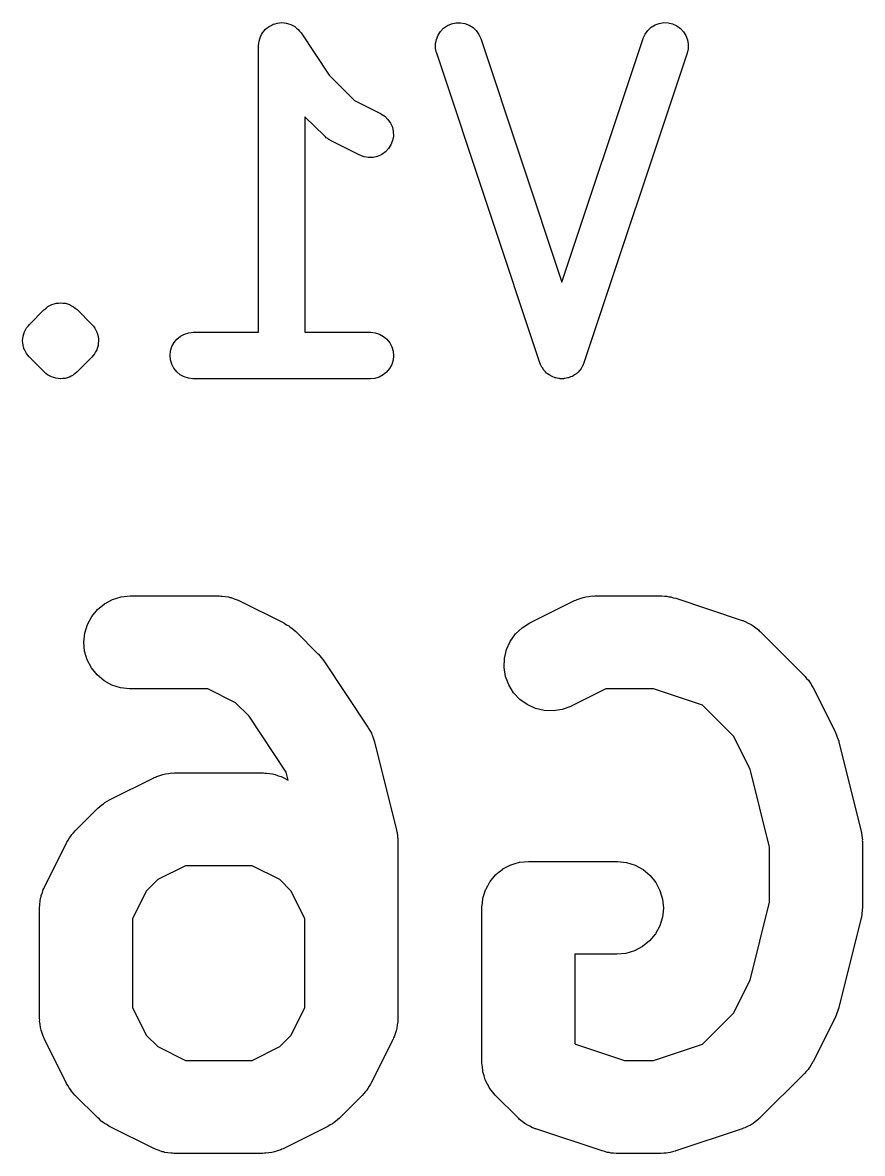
# Model space of a CAD drawing. Extents: x 60.5 to 142.6, y -115.4 to -60.2.
# Drawn here: x 97.049 to 99.761, y -69.829 to -66.177 of the extents above; entities that cross this region are included whole.
import ezdxf

# ---------------------------------------------------------------- set-up
doc = ezdxf.new("R2010")
doc.units = 0
doc.layers.add('BLACK', color=7, linetype='CONTINUOUS')

msp = doc.modelspace()

# ---------------------------------------------------------------- linework, layer by layer
at = {"layer": 'BLACK', "linetype": 'CONTINUOUS'}
for p, q in [((97.8332, -66.1988), (97.8388, -66.1943)), ((97.8388, -66.1943), (97.8445, -66.1897)), ((97.8445, -66.1897), (97.8446, -66.1897)), ((97.8446, -66.1896), (97.851, -66.1863)), ((97.8446, -66.1897), (97.8446, -66.1896)), ((97.851, -66.1863), (97.8575, -66.1829)), ((97.8575, -66.1829), (97.8576, -66.1829)), ((97.8576, -66.1828), (97.8645, -66.1808)), ((97.8576, -66.1829), (97.8576, -66.1828)), ((97.8645, -66.1808), (97.8715, -66.1787)), ((97.8715, -66.1787), (97.8716, -66.1787)), ((97.8716, -66.1787), (97.8717, -66.1787)), ((97.8717, -66.1787), (97.8787, -66.1781)), ((97.8787, -66.1781), (97.8861, -66.1774)), ((97.8861, -66.1774), (97.8862, -66.1774)), ((97.8862, -66.1774), (97.8862, -66.1774)), ((97.8862, -66.1774), (97.8933, -66.1781)), ((97.8933, -66.1781), (97.9007, -66.1789)), ((97.9007, -66.1789), (97.9007, -66.1789)), ((97.9007, -66.1789), (97.9008, -66.1789)), ((97.9008, -66.1789), (97.9079, -66.1811)), ((97.9079, -66.1811), (97.9147, -66.1832)), ((97.9147, -66.1832), (97.9147, -66.1832)), ((97.9147, -66.1832), (97.9148, -66.1832)), ((97.9148, -66.1832), (97.9215, -66.1868)), ((97.9215, -66.1868), (97.9276, -66.1901)), ((97.9276, -66.1901), (97.9276, -66.1902)), ((97.9276, -66.1902), (97.9277, -66.1902)), ((97.9277, -66.1902), (97.9332, -66.1948)), ((97.9332, -66.1948), (97.9388, -66.1994)), ((98.3983, -66.2058), (98.4085, -66.1953)), ((98.4085, -66.1953), (98.4205, -66.1869)), ((98.4205, -66.1869), (98.4339, -66.1811)), ((98.4339, -66.1811), (98.4482, -66.1779)), ((98.4482, -66.1779), (98.4628, -66.1776)), ((98.4628, -66.1776), (98.4773, -66.1801)), ((98.4773, -66.1801), (98.4909, -66.1854)), ((98.4909, -66.1854), (98.5033, -66.1933)), ((98.5033, -66.1933), (98.5139, -66.2033)), ((99.0678, -66.2026), (99.0785, -66.1926)), ((99.0785, -66.1926), (99.091, -66.185)), ((99.091, -66.185), (99.1047, -66.1799)), ((99.1047, -66.1799), (99.1191, -66.1775)), ((99.1191, -66.1775), (99.1338, -66.178)), ((99.1338, -66.178), (99.148, -66.1814)), ((99.148, -66.1814), (99.1613, -66.1875)), ((99.1613, -66.1875), (99.1732, -66.196)), ((99.1732, -66.196), (99.1833, -66.2067)), ((97.8124, -66.2368), (97.8146, -66.2296)), ((97.8146, -66.2296), (97.8167, -66.2229)), ((97.8167, -66.2229), (97.8168, -66.2229)), ((97.8168, -66.2228), (97.8204, -66.2162)), ((97.8168, -66.2229), (97.8168, -66.2228)), ((97.8204, -66.2162), (97.8238, -66.2101)), ((97.8238, -66.21), (97.8286, -66.2043)), ((97.8238, -66.2101), (97.8238, -66.21)), ((97.8238, -66.2101), (97.8238, -66.2101)), ((97.8286, -66.2043), (97.8332, -66.1989)), ((97.8332, -66.1989), (97.8332, -66.1988)), ((97.8332, -66.1988), (97.8332, -66.1988)), ((97.9388, -66.1994), (97.9389, -66.1995)), ((97.9389, -66.1995), (97.9389, -66.1995)), ((97.9389, -66.1995), (97.9434, -66.205)), ((97.9434, -66.205), (97.9481, -66.2108)), ((97.9481, -66.2108), (98.0392, -66.3475)), ((98.3824, -66.2461), (98.385, -66.2318)), ((98.385, -66.2318), (98.3904, -66.2181)), ((98.3904, -66.2181), (98.3983, -66.2058)), ((98.5139, -66.2033), (98.5223, -66.2153)), ((98.5223, -66.2153), (98.5283, -66.2287)), ((98.5283, -66.2287), (98.7905, -67.0152)), ((98.7905, -67.0152), (99.0527, -66.2287)), ((99.0527, -66.2287), (99.053, -66.2277)), ((99.053, -66.2277), (99.0591, -66.2144)), ((99.0591, -66.2144), (99.0678, -66.2026)), ((99.1833, -66.2067), (99.191, -66.2191)), ((99.191, -66.2191), (99.1962, -66.2328)), ((97.8107, -66.2513), (97.8115, -66.2442)), ((97.8107, -66.2514), (97.8107, -66.2513)), ((97.8107, -66.2515), (97.8107, -66.2514)), ((97.8107, -66.2514), (97.8107, -66.2514)), ((97.8107, -66.2524), (97.8107, -66.2515)), ((97.8107, -67.1774), (97.8107, -66.2524)), ((97.8115, -66.2442), (97.8123, -66.2369)), ((97.8123, -66.2369), (97.8123, -66.2368)), ((97.8123, -66.2368), (97.8124, -66.2368)), ((98.3826, -66.2608), (98.3824, -66.2461)), ((98.3857, -66.2751), (98.3826, -66.2608)), ((99.1982, -66.2618), (99.195, -66.2761)), ((99.1962, -66.2328), (99.1986, -66.2472)), ((99.1986, -66.2472), (99.1982, -66.2618)), ((98.386, -66.2761), (98.3857, -66.2751)), ((98.7193, -67.2761), (98.386, -66.2761)), ((99.195, -66.2761), (98.8616, -67.2761)), ((98.0392, -66.3475), (98.1206, -66.4288)), ((98.1206, -66.4288), (98.205, -66.471)), ((98.0232, -66.5435), (97.9607, -66.4811)), ((97.9607, -66.4811), (97.9607, -67.1774)), ((98.205, -66.471), (98.2059, -66.4715)), ((98.2059, -66.4715), (98.2182, -66.4795)), ((98.2182, -66.4795), (98.2287, -66.4897)), ((98.2287, -66.4897), (98.237, -66.5017)), ((98.237, -66.5017), (98.2428, -66.5151)), ((98.2428, -66.5151), (98.2459, -66.5294)), ((98.0264, -66.5462), (98.0232, -66.5435)), ((98.0294, -66.5491), (98.0264, -66.5462)), ((98.0321, -66.5508), (98.0294, -66.5491)), ((98.0345, -66.5528), (98.0321, -66.5508)), ((98.0382, -66.5548), (98.0345, -66.5528)), ((98.0417, -66.5571), (98.0382, -66.5548)), ((98.0426, -66.5576), (98.0417, -66.5571)), ((98.1379, -66.6052), (98.0426, -66.5576)), ((98.2436, -66.5585), (98.2383, -66.5721)), ((98.2462, -66.5441), (98.2436, -66.5585)), ((98.2459, -66.5294), (98.2462, -66.5441)), ((98.2203, -66.595), (98.2083, -66.6034)), ((98.2304, -66.5844), (98.2203, -66.595)), ((98.2383, -66.5721), (98.2304, -66.5844)), ((98.1516, -66.6104), (98.1379, -66.6052)), ((98.166, -66.6129), (98.1516, -66.6104)), ((98.1806, -66.6125), (98.166, -66.6129)), ((98.1949, -66.6093), (98.1806, -66.6125)), ((98.2083, -66.6034), (98.1949, -66.6093)), ((97.0708, -67.1517), (97.1184, -67.1041)), ((97.1184, -67.1041), (97.1188, -67.1038)), ((97.1188, -67.1037), (97.1189, -67.1036)), ((97.1188, -67.1038), (97.1188, -67.1037)), ((97.1188, -67.1037), (97.1188, -67.1037)), ((97.1189, -67.1036), (97.119, -67.1036)), ((97.119, -67.1035), (97.1191, -67.1034)), ((97.119, -67.1036), (97.119, -67.1035)), ((97.1191, -67.1034), (97.1247, -67.099)), ((97.1247, -67.099), (97.1301, -67.0945)), ((97.1301, -67.0945), (97.1303, -67.0945)), ((97.1303, -67.0945), (97.1304, -67.0944)), ((97.1304, -67.0944), (97.1305, -67.0943)), ((97.1305, -67.0943), (97.1306, -67.0942)), ((97.1306, -67.0942), (97.1368, -67.091)), ((97.1368, -67.091), (97.1431, -67.0877)), ((97.1431, -67.0877), (97.1432, -67.0877)), ((97.1432, -67.0877), (97.1433, -67.0876)), ((97.1433, -67.0876), (97.1435, -67.0876)), ((97.1435, -67.0876), (97.1436, -67.0875)), ((97.1436, -67.0875), (97.1503, -67.0855)), ((97.1503, -67.0855), (97.1571, -67.0835)), ((97.1571, -67.0835), (97.1572, -67.0835)), ((97.1572, -67.0835), (97.1574, -67.0835)), ((97.1574, -67.0835), (97.1575, -67.0835)), ((97.1575, -67.0835), (97.1576, -67.0834)), ((97.1576, -67.0834), (97.1646, -67.0828)), ((97.1646, -67.0828), (97.1717, -67.0821)), ((97.1717, -67.0821), (97.1718, -67.0822)), ((97.1718, -67.0822), (97.172, -67.0821)), ((97.172, -67.0821), (97.1721, -67.0822)), ((97.1721, -67.0822), (97.1722, -67.0821)), ((97.1722, -67.0821), (97.1791, -67.0829)), ((97.1791, -67.0829), (97.1863, -67.0836)), ((97.1863, -67.0836), (97.1864, -67.0837)), ((97.1864, -67.0837), (97.1865, -67.0837)), ((97.1865, -67.0837), (97.1866, -67.0837)), ((97.1866, -67.0837), (97.1868, -67.0837)), ((97.1868, -67.0837), (97.1933, -67.0858)), ((97.1933, -67.0858), (97.1934, -67.0858)), ((97.1934, -67.0858), (97.2002, -67.0879)), ((97.2002, -67.0879), (97.2004, -67.088)), ((97.2004, -67.088), (97.2005, -67.088)), ((97.2005, -67.088), (97.2006, -67.0881)), ((97.2006, -67.0881), (97.2007, -67.0881)), ((97.2007, -67.0881), (97.2069, -67.0914)), ((97.2069, -67.0914), (97.2131, -67.0948)), ((97.2131, -67.0948), (97.2133, -67.0949)), ((97.2133, -67.0949), (97.2134, -67.095)), ((97.2134, -67.095), (97.2135, -67.095)), ((97.2135, -67.095), (97.2136, -67.0951)), ((97.2136, -67.0951), (97.219, -67.0996)), ((97.219, -67.0996), (97.2245, -67.1041)), ((97.2245, -67.1041), (97.2721, -67.1517)), ((97.0525, -67.1827), (97.0546, -67.1759)), ((97.0546, -67.1759), (97.0547, -67.1757)), ((97.0547, -67.1757), (97.0548, -67.1755)), ((97.0548, -67.1755), (97.0582, -67.1692)), ((97.0582, -67.1692), (97.0615, -67.163)), ((97.0615, -67.163), (97.0617, -67.1628)), ((97.0617, -67.1628), (97.0618, -67.1626)), ((97.0618, -67.1626), (97.0663, -67.1571)), ((97.0663, -67.1571), (97.0708, -67.1517)), ((97.2721, -67.1517), (97.2724, -67.1521)), ((97.2724, -67.1521), (97.2724, -67.1521)), ((97.2724, -67.1521), (97.2725, -67.1521)), ((97.2725, -67.1521), (97.2728, -67.1525)), ((97.2728, -67.1525), (97.2773, -67.158)), ((97.2773, -67.158), (97.2817, -67.1635)), ((97.2817, -67.1635), (97.2818, -67.1637)), ((97.2818, -67.1637), (97.2819, -67.1639)), ((97.2819, -67.1639), (97.2852, -67.1702)), ((97.2852, -67.1702), (97.2885, -67.1764)), ((97.2885, -67.1764), (97.2886, -67.1767)), ((97.2886, -67.1767), (97.2887, -67.1769)), ((97.2887, -67.1769), (97.2907, -67.1837)), ((97.5714, -67.183), (97.5854, -67.1788)), ((97.5854, -67.1788), (97.6, -67.1774)), ((97.6, -67.1774), (97.8107, -67.1774)), ((97.9607, -67.1774), (98.1714, -67.1774)), ((98.1714, -67.1774), (98.1725, -67.1774)), ((98.1725, -67.1774), (98.187, -67.179)), ((98.187, -67.179), (98.201, -67.1834)), ((97.0488, -67.204), (97.0496, -67.197)), ((97.0488, -67.2042), (97.0488, -67.204)), ((97.0488, -67.2045), (97.0488, -67.2042)), ((97.0495, -67.2115), (97.0488, -67.2045)), ((97.0501, -67.2186), (97.0495, -67.2115)), ((97.0496, -67.197), (97.0503, -67.1899)), ((97.0503, -67.1899), (97.0504, -67.1897)), ((97.0504, -67.1894), (97.0525, -67.1827)), ((97.0504, -67.1897), (97.0504, -67.1894)), ((97.2907, -67.1837), (97.2927, -67.1904)), ((97.2933, -67.2124), (97.2926, -67.2196)), ((97.2927, -67.1904), (97.2927, -67.1907)), ((97.2927, -67.1907), (97.2928, -67.191)), ((97.2928, -67.191), (97.2934, -67.198)), ((97.294, -67.2055), (97.2933, -67.2124)), ((97.2934, -67.198), (97.294, -67.205)), ((97.294, -67.205), (97.294, -67.2053)), ((97.294, -67.2053), (97.294, -67.2055)), ((97.5309, -67.2233), (97.5378, -67.2104)), ((97.5378, -67.2104), (97.5472, -67.1992)), ((97.5472, -67.1992), (97.5585, -67.1899)), ((97.5585, -67.1899), (97.5714, -67.183)), ((98.201, -67.1834), (98.2138, -67.1905)), ((98.2138, -67.1905), (98.225, -67.1999)), ((98.225, -67.1999), (98.2342, -67.2113)), ((98.2342, -67.2113), (98.241, -67.2243)), ((97.0502, -67.2188), (97.0501, -67.2186)), ((97.0502, -67.2191), (97.0502, -67.2188)), ((97.0522, -67.2258), (97.0502, -67.2191)), ((97.0542, -67.2326), (97.0522, -67.2258)), ((97.0543, -67.2328), (97.0542, -67.2326)), ((97.0544, -67.2331), (97.0543, -67.2328)), ((97.0577, -67.2394), (97.0544, -67.2331)), ((97.0609, -67.2456), (97.0577, -67.2394)), ((97.0611, -67.2458), (97.0609, -67.2456)), ((97.0612, -67.246), (97.0611, -67.2458)), ((97.0656, -67.2515), (97.0612, -67.246)), ((97.07, -67.257), (97.0656, -67.2515)), ((97.2766, -67.2523), (97.2721, -67.2578)), ((97.2811, -67.2469), (97.2766, -67.2523)), ((97.2812, -67.2467), (97.2811, -67.2469)), ((97.2814, -67.2465), (97.2812, -67.2467)), ((97.2847, -67.2402), (97.2814, -67.2465)), ((97.2881, -67.2341), (97.2847, -67.2402)), ((97.2882, -67.2338), (97.2881, -67.2341)), ((97.2883, -67.2336), (97.2882, -67.2338)), ((97.2904, -67.2267), (97.2883, -67.2336)), ((97.2925, -67.2201), (97.2904, -67.2267)), ((97.2926, -67.2196), (97.2925, -67.2198)), ((97.2925, -67.2198), (97.2925, -67.2201)), ((97.525, -67.2519), (97.5265, -67.2373)), ((97.5263, -67.2664), (97.525, -67.2519)), ((97.5265, -67.2373), (97.5309, -67.2233)), ((98.241, -67.2243), (98.2451, -67.2383)), ((98.2464, -67.2529), (98.2449, -67.2675)), ((98.2451, -67.2383), (98.2464, -67.2529)), ((97.0704, -67.2574), (97.07, -67.257)), ((97.0708, -67.2578), (97.0704, -67.2574)), ((97.0704, -67.2574), (97.0704, -67.2574)), ((97.0704, -67.2574), (97.0704, -67.2574)), ((97.1184, -67.3054), (97.0708, -67.2578)), ((97.2721, -67.2578), (97.2245, -67.3054)), ((97.5305, -67.2805), (97.5263, -67.2664)), ((97.5372, -67.2934), (97.5305, -67.2805)), ((98.2406, -67.2814), (98.2336, -67.2943)), ((98.2449, -67.2675), (98.2406, -67.2814)), ((98.7214, -67.2808), (98.7193, -67.2761)), ((98.7233, -67.2857), (98.7214, -67.2808)), ((98.7244, -67.2875), (98.7233, -67.2857)), ((98.7253, -67.2895), (98.7244, -67.2875)), ((98.7283, -67.2937), (98.7253, -67.2895)), ((98.8551, -67.2904), (98.8521, -67.2946)), ((98.856, -67.2884), (98.8551, -67.2904)), ((98.8572, -67.2866), (98.856, -67.2884)), ((98.8591, -67.2818), (98.8572, -67.2866)), ((98.8613, -67.2771), (98.8591, -67.2818)), ((98.8616, -67.2761), (98.8613, -67.2771)), ((97.1238, -67.3099), (97.1184, -67.3054)), ((97.1293, -67.3144), (97.1238, -67.3099)), ((97.1294, -67.3145), (97.1293, -67.3144)), ((97.1295, -67.3146), (97.1294, -67.3145)), ((97.1296, -67.3146), (97.1295, -67.3146)), ((97.1297, -67.3147), (97.1296, -67.3146)), ((97.1359, -67.318), (97.1297, -67.3147)), ((97.1421, -67.3214), (97.1359, -67.318)), ((97.1422, -67.3215), (97.1421, -67.3214)), ((97.1424, -67.3215), (97.1422, -67.3215)), ((97.1425, -67.3216), (97.1424, -67.3215)), ((97.1426, -67.3216), (97.1425, -67.3216)), ((97.1493, -67.3237), (97.1426, -67.3216)), ((97.1561, -67.3258), (97.1493, -67.3237)), ((97.1562, -67.3258), (97.1561, -67.3258)), ((97.1563, -67.3258), (97.1562, -67.3258)), ((97.1565, -67.3259), (97.1563, -67.3258)), ((97.1566, -67.3259), (97.1565, -67.3259)), ((97.1636, -67.3266), (97.1566, -67.3259)), ((97.1706, -67.3274), (97.1636, -67.3266)), ((97.1708, -67.3274), (97.1706, -67.3274)), ((97.1709, -67.3274), (97.1708, -67.3274)), ((97.171, -67.3274), (97.1709, -67.3274)), ((97.1712, -67.3274), (97.171, -67.3274)), ((97.1782, -67.3267), (97.1712, -67.3274)), ((97.1852, -67.3261), (97.1782, -67.3267)), ((97.1854, -67.3261), (97.1852, -67.3261)), ((97.1855, -67.3261), (97.1854, -67.3261)), ((97.1856, -67.326), (97.1855, -67.3261)), ((97.1857, -67.326), (97.1856, -67.326)), ((97.1924, -67.324), (97.1857, -67.326)), ((97.1993, -67.322), (97.1924, -67.324)), ((97.1994, -67.322), (97.1993, -67.322)), ((97.1995, -67.3219), (97.1994, -67.322)), ((97.1996, -67.3219), (97.1995, -67.3219)), ((97.1998, -67.3218), (97.1996, -67.3219)), ((97.206, -67.3186), (97.1998, -67.3218)), ((97.2123, -67.3153), (97.206, -67.3186)), ((97.2124, -67.3152), (97.2123, -67.3153)), ((97.2125, -67.3151), (97.2124, -67.3152)), ((97.2126, -67.3151), (97.2125, -67.3151)), ((97.2127, -67.315), (97.2126, -67.3151)), ((97.2182, -67.3106), (97.2127, -67.315)), ((97.2237, -67.3061), (97.2182, -67.3106)), ((97.2239, -67.306), (97.2237, -67.3061)), ((97.2241, -67.3058), (97.2239, -67.306)), ((97.2239, -67.306), (97.2239, -67.306)), ((97.2239, -67.306), (97.2239, -67.306)), ((97.2245, -67.3054), (97.2241, -67.3058)), ((97.2241, -67.3058), (97.2241, -67.3058)), ((97.2241, -67.3058), (97.2241, -67.3058)), ((97.5464, -67.3049), (97.5372, -67.2934)), ((97.5576, -67.3143), (97.5464, -67.3049)), ((97.5705, -67.3213), (97.5576, -67.3143)), ((97.5844, -67.3257), (97.5705, -67.3213)), ((97.599, -67.3274), (97.5844, -67.3257)), ((97.6, -67.3274), (97.599, -67.3274)), ((98.1714, -67.3274), (97.6, -67.3274)), ((98.186, -67.326), (98.1714, -67.3274)), ((98.2, -67.3217), (98.186, -67.326)), ((98.2129, -67.3148), (98.2, -67.3217)), ((98.2243, -67.3056), (98.2129, -67.3148)), ((98.2336, -67.2943), (98.2243, -67.3056)), ((98.731, -67.2981), (98.7283, -67.2937)), ((98.7325, -67.2997), (98.731, -67.2981)), ((98.7337, -67.3014), (98.7325, -67.2997)), ((98.7375, -67.305), (98.7337, -67.3014)), ((98.741, -67.3088), (98.7375, -67.305)), ((98.7428, -67.31), (98.741, -67.3088)), ((98.7443, -67.3115), (98.7428, -67.31)), ((98.7487, -67.3143), (98.7443, -67.3115)), ((98.7529, -67.3173), (98.7487, -67.3143)), ((98.7549, -67.3182), (98.7529, -67.3173)), ((98.7567, -67.3193), (98.7549, -67.3182)), ((98.7615, -67.3212), (98.7567, -67.3193)), ((98.7663, -67.3234), (98.7615, -67.3212)), ((98.7684, -67.3239), (98.7663, -67.3234)), ((98.7704, -67.3246), (98.7684, -67.3239)), ((98.7755, -67.3255), (98.7704, -67.3246)), ((98.7805, -67.3267), (98.7755, -67.3255)), ((98.7827, -67.3268), (98.7805, -67.3267)), ((98.7848, -67.3272), (98.7827, -67.3268)), ((98.79, -67.3271), (98.7848, -67.3272)), ((98.7951, -67.3272), (98.79, -67.3271)), ((98.7973, -67.3269), (98.7951, -67.3272)), ((98.7994, -67.3268), (98.7973, -67.3269)), ((98.8045, -67.3257), (98.7994, -67.3268)), ((98.8096, -67.3249), (98.8045, -67.3257)), ((98.8116, -67.3242), (98.8096, -67.3249)), ((98.8137, -67.3237), (98.8116, -67.3242)), ((98.8185, -67.3216), (98.8137, -67.3237)), ((98.8233, -67.3198), (98.8185, -67.3216)), ((98.8251, -67.3187), (98.8233, -67.3198)), ((98.8271, -67.3178), (98.8251, -67.3187)), ((98.8314, -67.3149), (98.8271, -67.3178)), ((98.8358, -67.3121), (98.8314, -67.3149)), ((98.8374, -67.3107), (98.8358, -67.3121)), ((98.8391, -67.3095), (98.8374, -67.3107)), ((98.8427, -67.3057), (98.8391, -67.3095)), ((98.8465, -67.3022), (98.8427, -67.3057)), ((98.8478, -67.3005), (98.8465, -67.3022)), ((98.8493, -67.2989), (98.8478, -67.3005)), ((98.8521, -67.2946), (98.8493, -67.2989)), ((97.2907, -68.0721), (97.3134, -68.0536)), ((97.3134, -68.0536), (97.3393, -68.0399)), ((97.3393, -68.0399), (97.3673, -68.0314)), ((97.3673, -68.0314), (97.3964, -68.0286)), ((97.3964, -68.0286), (97.6821, -68.0286)), ((97.6821, -68.0286), (97.6842, -68.0286)), ((97.6842, -68.0286), (97.6886, -68.0291)), ((97.6886, -68.0291), (97.693, -68.029)), ((97.693, -68.029), (97.7031, -68.0307)), ((97.7031, -68.0307), (97.7133, -68.0318)), ((97.7133, -68.0318), (97.7175, -68.0332)), ((97.7175, -68.0332), (97.7219, -68.0339)), ((97.7219, -68.0339), (97.7315, -68.0376)), ((97.7315, -68.0376), (97.7412, -68.0407)), ((97.7412, -68.0407), (97.7451, -68.0428)), ((97.7451, -68.0428), (97.7492, -68.0444)), ((97.7492, -68.0444), (97.8921, -68.1158)), ((98.6865, -68.1158), (98.8293, -68.0444)), ((98.8293, -68.0444), (98.8312, -68.0435)), ((98.8312, -68.0435), (98.8354, -68.042)), ((98.8354, -68.042), (98.8393, -68.0399)), ((98.8393, -68.0399), (98.8491, -68.0369)), ((98.8491, -68.0369), (98.8587, -68.0334)), ((98.8587, -68.0334), (98.8631, -68.0327)), ((98.8631, -68.0327), (98.8673, -68.0314)), ((98.8673, -68.0314), (98.8775, -68.0304)), ((98.8775, -68.0304), (98.8876, -68.0288)), ((98.8876, -68.0288), (98.892, -68.029)), ((98.892, -68.029), (98.8964, -68.0286)), ((98.8964, -68.0286), (99.1107, -68.0286)), ((99.1107, -68.0286), (99.1128, -68.0286)), ((99.1128, -68.0286), (99.1212, -68.0295)), ((99.1212, -68.0295), (99.1296, -68.0298)), ((99.1296, -68.0298), (99.1357, -68.0312)), ((99.1357, -68.0312), (99.1419, -68.0318)), ((99.1419, -68.0318), (99.1499, -68.0344)), ((99.1499, -68.0344), (99.1581, -68.0363)), ((99.1581, -68.0363), (99.3724, -68.1077)), ((97.2581, -68.1204), (97.2721, -68.0947)), ((97.2721, -68.0947), (97.2907, -68.0721)), ((97.2495, -68.1484), (97.2581, -68.1204)), ((97.8921, -68.1158), (97.8939, -68.1168)), ((97.8939, -68.1168), (97.901, -68.1214)), ((97.901, -68.1214), (97.9084, -68.1254)), ((97.9084, -68.1254), (97.9133, -68.1293)), ((97.9133, -68.1293), (97.9185, -68.1327)), ((98.6617, -68.1314), (98.6865, -68.1158)), ((99.3724, -68.1077), (99.3744, -68.1084)), ((99.3744, -68.1084), (99.3784, -68.1102)), ((99.3784, -68.1102), (99.3826, -68.1115)), ((99.3826, -68.1115), (99.3917, -68.1164)), ((99.3917, -68.1164), (99.401, -68.1207)), ((99.401, -68.1207), (99.4046, -68.1233)), ((99.4046, -68.1233), (99.4084, -68.1254)), ((99.4084, -68.1254), (99.4164, -68.1319)), ((97.2464, -68.1775), (97.2495, -68.1484)), ((97.9185, -68.1327), (97.9246, -68.1386)), ((97.9246, -68.1386), (97.9311, -68.1439)), ((97.9311, -68.1439), (98.0025, -68.2154)), ((98.6235, -68.1754), (98.6404, -68.1515)), ((98.6404, -68.1515), (98.6617, -68.1314)), ((99.4164, -68.1319), (99.4247, -68.1379)), ((99.4247, -68.1379), (99.4277, -68.1411)), ((99.4277, -68.1411), (99.4311, -68.1439)), ((99.4311, -68.1439), (99.5739, -68.2868)), ((97.2491, -68.2067), (97.2464, -68.1775)), ((98.6048, -68.2306), (98.6114, -68.2021)), ((98.6114, -68.2021), (98.6235, -68.1754)), ((97.2574, -68.2348), (97.2491, -68.2067)), ((97.2709, -68.2607), (97.2574, -68.2348)), ((98.0025, -68.2154), (98.0027, -68.2156)), ((98.0027, -68.2156), (98.0027, -68.2156)), ((98.0027, -68.2156), (98.0027, -68.2156)), ((98.0027, -68.2156), (98.004, -68.2169)), ((98.004, -68.2169), (98.0125, -68.2276)), ((98.0125, -68.2276), (98.0212, -68.2382)), ((98.0212, -68.2382), (98.1641, -68.4525)), ((98.6039, -68.2599), (98.6048, -68.2306)), ((97.2893, -68.2835), (97.2709, -68.2607)), ((98.6087, -68.2887), (98.6039, -68.2599)), ((97.3117, -68.3023), (97.2893, -68.2835)), ((97.3373, -68.3164), (97.3117, -68.3023)), ((98.6189, -68.3161), (98.6087, -68.2887)), ((99.5739, -68.2868), (99.5754, -68.2883)), ((99.5754, -68.2883), (99.5807, -68.2949)), ((99.5807, -68.2949), (99.5864, -68.301)), ((99.5864, -68.301), (99.5898, -68.3063)), ((99.5898, -68.3063), (99.5937, -68.3112)), ((99.5937, -68.3112), (99.5975, -68.3186)), ((97.3652, -68.3253), (97.3373, -68.3164)), ((97.3943, -68.3286), (97.3652, -68.3253)), ((97.3964, -68.3286), (97.3943, -68.3286)), ((97.6467, -68.3286), (97.3964, -68.3286)), ((97.7361, -68.3733), (97.6467, -68.3286)), ((98.6344, -68.341), (98.6189, -68.3161)), ((98.6543, -68.3625), (98.6344, -68.341)), ((98.9318, -68.3286), (98.8207, -68.3842)), ((99.0864, -68.3286), (98.9318, -68.3286)), ((99.244, -68.3811), (99.0864, -68.3286)), ((99.5975, -68.3186), (99.602, -68.3258)), ((99.602, -68.3258), (99.6734, -68.4686)), ((97.7799, -68.417), (97.7361, -68.3733)), ((98.678, -68.3796), (98.6543, -68.3625)), ((98.7047, -68.3918), (98.678, -68.3796)), ((98.8188, -68.3851), (98.7913, -68.3952)), ((98.8207, -68.3842), (98.8188, -68.3851)), ((99.3446, -68.4817), (99.244, -68.3811)), ((97.9001, -68.5973), (97.7799, -68.417)), ((98.7331, -68.3986), (98.7047, -68.3918)), ((98.7624, -68.3997), (98.7331, -68.3986)), ((98.7913, -68.3952), (98.7624, -68.3997)), ((98.1641, -68.4525), (98.1652, -68.4543)), ((98.1652, -68.4543), (98.1698, -68.4632)), ((98.1698, -68.4632), (98.175, -68.4718)), ((98.175, -68.4718), (98.1765, -68.4761)), ((98.1765, -68.4761), (98.1787, -68.4803)), ((98.1787, -68.4803), (98.1814, -68.4899)), ((98.1814, -68.4899), (98.1848, -68.4993)), ((99.3978, -68.5881), (99.3446, -68.4817)), ((99.6734, -68.4686), (99.6744, -68.4705)), ((99.6744, -68.4705), (99.6746, -68.4712)), ((99.6746, -68.4712), (99.675, -68.4718)), ((99.675, -68.4718), (99.6796, -68.4849)), ((99.6796, -68.4849), (99.6845, -68.498)), ((98.1848, -68.4993), (98.2562, -68.785)), ((99.6845, -68.498), (99.6846, -68.4987)), ((99.6846, -68.4987), (99.6848, -68.4993)), ((99.6848, -68.4993), (99.7562, -68.785)), ((97.4919, -68.6084), (97.5016, -68.6048)), ((97.5016, -68.6048), (97.5059, -68.6041)), ((97.5059, -68.6041), (97.5101, -68.6029)), ((97.5101, -68.6029), (97.5204, -68.6019)), ((97.5204, -68.6019), (97.5305, -68.6003)), ((97.5305, -68.6003), (97.5349, -68.6004)), ((97.5349, -68.6004), (97.5393, -68.6)), ((97.5393, -68.6), (97.825, -68.6)), ((97.825, -68.6), (97.8271, -68.6)), ((97.8271, -68.6), (97.8315, -68.6005)), ((97.8315, -68.6005), (97.8359, -68.6004)), ((97.8359, -68.6004), (97.846, -68.6021)), ((97.846, -68.6021), (97.8562, -68.6033)), ((97.8562, -68.6033), (97.8604, -68.6046)), ((97.8604, -68.6046), (97.8647, -68.6054)), ((97.8647, -68.6054), (97.8743, -68.609)), ((97.9065, -68.623), (97.9001, -68.5973)), ((99.4607, -68.8399), (99.3978, -68.5881)), ((97.3293, -68.6873), (97.4722, -68.6158)), ((97.4722, -68.6158), (97.4741, -68.6149)), ((97.4741, -68.6149), (97.4782, -68.6134)), ((97.4782, -68.6134), (97.4821, -68.6113)), ((97.4821, -68.6113), (97.4919, -68.6084)), ((97.8743, -68.609), (97.8841, -68.6121)), ((97.8841, -68.6121), (97.888, -68.6143)), ((97.888, -68.6143), (97.8921, -68.6158)), ((97.8921, -68.6158), (97.9065, -68.623)), ((97.2189, -68.7868), (97.2904, -68.7154)), ((97.2904, -68.7154), (97.2919, -68.7139)), ((97.2919, -68.7139), (97.2984, -68.7086)), ((97.2984, -68.7086), (97.3046, -68.7028)), ((97.3046, -68.7028), (97.3098, -68.6995)), ((97.3098, -68.6995), (97.3147, -68.6956)), ((97.3147, -68.6956), (97.3222, -68.6917)), ((97.3222, -68.6917), (97.3293, -68.6873)), ((97.2136, -68.7933), (97.2189, -68.7868)), ((98.2562, -68.785), (98.2567, -68.7871)), ((98.2567, -68.7871), (98.2571, -68.7897)), ((99.7562, -68.785), (99.7567, -68.7871)), ((99.7567, -68.7871), (99.7571, -68.7897)), ((97.1908, -68.8258), (97.1918, -68.8239)), ((97.1918, -68.8239), (97.1964, -68.8168)), ((97.1964, -68.8168), (97.2004, -68.8094)), ((97.2004, -68.8094), (97.2043, -68.8046)), ((97.2043, -68.8046), (97.2077, -68.7993)), ((97.2077, -68.7993), (97.2136, -68.7933)), ((98.2571, -68.7897), (98.2579, -68.7923)), ((98.2579, -68.7923), (98.259, -68.8042)), ((98.259, -68.8042), (98.2606, -68.8161)), ((98.2606, -68.8161), (98.2605, -68.8188)), ((98.2605, -68.8188), (98.2607, -68.8214)), ((98.2607, -68.8214), (98.2607, -69.3929)), ((99.7571, -68.7897), (99.7579, -68.7923)), ((99.7579, -68.7923), (99.759, -68.8042)), ((99.759, -68.8042), (99.7606, -68.8161)), ((99.7606, -68.8161), (99.7605, -68.8188)), ((99.7605, -68.8188), (99.7607, -68.8214)), ((99.7607, -68.8214), (99.7607, -69.0357)), ((97.1194, -68.9686), (97.1908, -68.8258)), ((99.4607, -69.0172), (99.4607, -68.8399)), ((98.6125, -68.9037), (98.625, -68.897)), ((98.625, -68.897), (98.6255, -68.8969)), ((98.6255, -68.8969), (98.626, -68.8966)), ((98.626, -68.8966), (98.6395, -68.8926)), ((98.6395, -68.8926), (98.653, -68.8886)), ((98.653, -68.8886), (98.6535, -68.8885)), ((98.6535, -68.8885), (98.654, -68.8884)), ((98.654, -68.8884), (98.6681, -68.8871)), ((98.6681, -68.8871), (98.6821, -68.8857)), ((98.6821, -68.8857), (98.9679, -68.8857)), ((98.9679, -68.8857), (98.97, -68.8857)), ((98.97, -68.8857), (98.999, -68.889)), ((98.999, -68.889), (99.0269, -68.8978)), ((99.0269, -68.8978), (99.0526, -68.9119)), ((97.5747, -68.9), (97.4853, -68.9447)), ((97.7896, -68.9), (97.5747, -68.9)), ((97.879, -68.9447), (97.7896, -68.9)), ((98.5674, -68.9402), (98.5764, -68.9293)), ((98.5764, -68.9293), (98.5769, -68.9289)), ((98.5769, -68.9289), (98.5772, -68.9285)), ((98.5772, -68.9285), (98.5882, -68.9197)), ((98.5882, -68.9197), (98.5991, -68.9108)), ((98.5991, -68.9108), (98.5996, -68.9105)), ((98.5996, -68.9105), (98.6, -68.9102)), ((98.6, -68.9102), (98.6125, -68.9037)), ((99.0526, -68.9119), (99.075, -68.9308)), ((99.075, -68.9308), (99.0934, -68.9536)), ((97.1178, -68.9728), (97.1194, -68.9686)), ((97.4853, -68.9447), (97.4483, -68.9817)), ((97.916, -68.9817), (97.879, -68.9447)), ((98.5443, -68.9766), (98.5511, -68.9642)), ((98.5511, -68.9642), (98.5578, -68.9518)), ((98.5578, -68.9518), (98.5581, -68.9514)), ((98.5581, -68.9514), (98.5584, -68.951)), ((98.5584, -68.951), (98.5674, -68.9402)), ((99.0934, -68.9536), (99.1069, -68.9795)), ((97.1057, -69.0147), (97.1068, -69.0045)), ((97.1068, -69.0045), (97.1082, -69.0003)), ((97.1082, -69.0003), (97.1089, -68.996)), ((97.1089, -68.996), (97.1126, -68.9864)), ((97.1126, -68.9864), (97.1157, -68.9766)), ((97.1157, -68.9766), (97.1178, -68.9728)), ((97.4483, -68.9817), (97.4036, -69.0711)), ((97.9607, -69.0711), (97.916, -68.9817)), ((98.5337, -69.0196), (98.5352, -69.0056)), ((98.5352, -69.0056), (98.5354, -69.005)), ((98.5354, -69.0045), (98.5397, -68.9911)), ((98.5354, -69.005), (98.5354, -69.0045)), ((98.5397, -68.9911), (98.5439, -68.9776)), ((98.5439, -68.9776), (98.5441, -68.9771)), ((98.5441, -68.9771), (98.5443, -68.9766)), ((99.1069, -68.9795), (99.1152, -69.0076)), ((99.1152, -69.0076), (99.1179, -69.0368)), ((97.1036, -69.0336), (97.1041, -69.0292)), ((97.1036, -69.0357), (97.1036, -69.0336)), ((97.1036, -69.3929), (97.1036, -69.0357)), ((97.104, -69.0248), (97.1057, -69.0147)), ((97.1041, -69.0292), (97.104, -69.0248)), ((98.5321, -69.0347), (98.5322, -69.0346)), ((98.5321, -69.0357), (98.5321, -69.0347)), ((98.5321, -69.0347), (98.5321, -69.0347)), ((98.5321, -69.5357), (98.5321, -69.0357)), ((98.5322, -69.0336), (98.5337, -69.0196)), ((98.5322, -69.0346), (98.5322, -69.0336)), ((99.1179, -69.0368), (99.1148, -69.0659)), ((99.3978, -69.2691), (99.4607, -69.0172)), ((99.7605, -69.0431), (99.7588, -69.055)), ((99.7607, -69.0378), (99.7604, -69.0405)), ((99.7604, -69.0405), (99.7605, -69.0431)), ((99.7607, -69.0357), (99.7607, -69.0378)), ((97.4036, -69.0711), (97.4036, -69.3574)), ((97.9607, -69.3574), (97.9607, -69.0711)), ((99.1148, -69.0659), (99.1061, -69.0938)), ((99.7562, -69.0721), (99.6848, -69.3578)), ((99.7566, -69.0695), (99.7562, -69.0721)), ((99.7574, -69.0669), (99.7566, -69.0695)), ((99.7588, -69.055), (99.7574, -69.0669)), ((99.1061, -69.0938), (99.0922, -69.1196)), ((99.0736, -69.1422), (99.0509, -69.1607)), ((99.0922, -69.1196), (99.0736, -69.1422)), ((98.9679, -69.1857), (98.8321, -69.1857)), ((98.8321, -69.1857), (98.8321, -69.4736)), ((98.997, -69.1829), (98.9679, -69.1857)), ((99.025, -69.1744), (98.997, -69.1829)), ((99.0509, -69.1607), (99.025, -69.1744)), ((99.3446, -69.3754), (99.3978, -69.2691)), ((97.4036, -69.3574), (97.4483, -69.4469)), ((97.916, -69.4469), (97.9607, -69.3574)), ((99.6839, -69.3612), (99.6789, -69.3742)), ((99.684, -69.3605), (99.6839, -69.3612)), ((99.6843, -69.3598), (99.684, -69.3605)), ((99.6848, -69.3578), (99.6843, -69.3598)), ((97.104, -69.3973), (97.1036, -69.3929)), ((97.1038, -69.4017), (97.104, -69.3973)), ((97.1054, -69.4118), (97.1038, -69.4017)), ((98.2603, -69.4038), (98.2586, -69.4139)), ((98.2607, -69.395), (98.2602, -69.3993)), ((98.2602, -69.3993), (98.2603, -69.4038)), ((98.2607, -69.3929), (98.2607, -69.395)), ((99.244, -69.476), (99.3446, -69.3754)), ((99.6734, -69.3885), (99.602, -69.5314)), ((99.6737, -69.3879), (99.6734, -69.3885)), ((99.6741, -69.3873), (99.6737, -69.3879)), ((99.6789, -69.3742), (99.6741, -69.3873)), ((97.1064, -69.422), (97.1054, -69.4118)), ((97.1077, -69.4262), (97.1064, -69.422)), ((97.1084, -69.4306), (97.1077, -69.4262)), ((97.1119, -69.4402), (97.1084, -69.4306)), ((97.1149, -69.45), (97.1119, -69.4402)), ((98.2517, -69.4422), (98.2486, -69.4519)), ((98.2554, -69.4326), (98.2517, -69.4422)), ((98.2561, -69.4283), (98.2554, -69.4326)), ((98.2574, -69.424), (98.2561, -69.4283)), ((98.2586, -69.4139), (98.2574, -69.424)), ((97.117, -69.4539), (97.1149, -69.45)), ((97.1185, -69.4581), (97.117, -69.4539)), ((97.1194, -69.4599), (97.1185, -69.4581)), ((97.1908, -69.6028), (97.1194, -69.4599)), ((97.4483, -69.4469), (97.4853, -69.4839)), ((97.879, -69.4839), (97.916, -69.4469)), ((98.2449, -69.4599), (98.1734, -69.6028)), ((98.2465, -69.4558), (98.2449, -69.4599)), ((98.2486, -69.4519), (98.2465, -69.4558)), ((98.8321, -69.4736), (98.8346, -69.476)), ((98.8346, -69.476), (98.9922, -69.5286)), ((99.0864, -69.5286), (99.244, -69.476)), ((97.4853, -69.4839), (97.5747, -69.5286)), ((97.7896, -69.5286), (97.879, -69.4839)), ((97.5747, -69.5286), (97.7896, -69.5286)), ((98.5335, -69.5495), (98.5321, -69.5357)), ((98.5347, -69.5633), (98.5335, -69.5495)), ((98.9922, -69.5286), (99.0864, -69.5286)), ((99.5885, -69.5526), (99.5851, -69.5578)), ((99.5925, -69.5477), (99.5885, -69.5526)), ((99.5965, -69.5403), (99.5925, -69.5477)), ((99.6011, -69.5332), (99.5965, -69.5403)), ((99.602, -69.5314), (99.6011, -69.5332)), ((98.5349, -69.5641), (98.5347, -69.5633)), ((98.535, -69.5648), (98.5349, -69.5641)), ((98.539, -69.5781), (98.535, -69.5648)), ((98.5429, -69.5914), (98.539, -69.5781)), ((98.5432, -69.5921), (98.5429, -69.5914)), ((99.5739, -69.5704), (99.4311, -69.7132)), ((99.5793, -69.5638), (99.5739, -69.5704)), ((99.5851, -69.5578), (99.5793, -69.5638)), ((97.1953, -69.6099), (97.1908, -69.6028)), ((97.1992, -69.6174), (97.1953, -69.6099)), ((97.2031, -69.6223), (97.1992, -69.6174)), ((97.2064, -69.6276), (97.2031, -69.6223)), ((97.2122, -69.6337), (97.2064, -69.6276)), ((98.16, -69.624), (98.1566, -69.6292)), ((98.1639, -69.6192), (98.16, -69.624)), ((98.1679, -69.6117), (98.1639, -69.6192)), ((98.1725, -69.6047), (98.1679, -69.6117)), ((98.1734, -69.6028), (98.1725, -69.6047)), ((98.5435, -69.5929), (98.5432, -69.5921)), ((98.55, -69.6052), (98.5435, -69.5929)), ((98.5563, -69.6174), (98.55, -69.6052)), ((98.5568, -69.618), (98.5563, -69.6174)), ((98.5572, -69.6187), (98.5568, -69.618)), ((98.566, -69.6295), (98.5572, -69.6187)), ((97.2175, -69.6403), (97.2122, -69.6337)), ((97.2189, -69.6418), (97.2175, -69.6403)), ((97.2904, -69.7132), (97.2189, -69.6418)), ((98.1454, -69.6418), (98.0739, -69.7132)), ((98.1507, -69.6353), (98.1454, -69.6418)), ((98.1566, -69.6292), (98.1507, -69.6353)), ((98.5746, -69.6403), (98.566, -69.6295)), ((98.5757, -69.6414), (98.5746, -69.6403)), ((98.5761, -69.6418), (98.5757, -69.6414)), ((98.5757, -69.6414), (98.5757, -69.6414)), ((98.5757, -69.6414), (98.5757, -69.6414)), ((98.6475, -69.7132), (98.5761, -69.6418)), ((97.2969, -69.7186), (97.2904, -69.7132)), ((97.3029, -69.7244), (97.2969, -69.7186)), ((97.3082, -69.7278), (97.3029, -69.7244)), ((97.313, -69.7318), (97.3082, -69.7278)), ((97.3204, -69.7358), (97.313, -69.7318)), ((97.3275, -69.7404), (97.3204, -69.7358)), ((98.0421, -69.7368), (98.0349, -69.7413)), ((98.0496, -69.7329), (98.0421, -69.7368)), ((98.0544, -69.729), (98.0496, -69.7329)), ((98.0597, -69.7257), (98.0544, -69.729)), ((98.0658, -69.7199), (98.0597, -69.7257)), ((98.0724, -69.7147), (98.0658, -69.7199)), ((98.0739, -69.7132), (98.0724, -69.7147)), ((98.6509, -69.716), (98.6475, -69.7132)), ((98.6539, -69.7193), (98.6509, -69.716)), ((98.6622, -69.7253), (98.6539, -69.7193)), ((98.6701, -69.7318), (98.6622, -69.7253)), ((98.674, -69.7339), (98.6701, -69.7318)), ((98.6776, -69.7365), (98.674, -69.7339)), ((98.6869, -69.7408), (98.6776, -69.7365)), ((99.3992, -69.7375), (99.3898, -69.7417)), ((99.4028, -69.735), (99.3992, -69.7375)), ((99.4067, -69.7329), (99.4028, -69.735)), ((99.4147, -69.7265), (99.4067, -69.7329)), ((99.4231, -69.7206), (99.4147, -69.7265)), ((99.4261, -69.7174), (99.4231, -69.7206)), ((99.4296, -69.7147), (99.4261, -69.7174)), ((99.4311, -69.7132), (99.4296, -69.7147)), ((97.3293, -69.7413), (97.3275, -69.7404)), ((97.4722, -69.8127), (97.3293, -69.7413)), ((98.0349, -69.7413), (97.8921, -69.8127)), ((98.6959, -69.7456), (98.6869, -69.7408)), ((98.7002, -69.7469), (98.6959, -69.7456)), ((98.7042, -69.7488), (98.7002, -69.7469)), ((98.7061, -69.7494), (98.7042, -69.7488)), ((98.9204, -69.8209), (98.7061, -69.7494)), ((99.3724, -69.7494), (99.1581, -69.8209)), ((99.3765, -69.7476), (99.3724, -69.7494)), ((99.3807, -69.7464), (99.3765, -69.7476)), ((99.3898, -69.7417), (99.3807, -69.7464)), ((97.4763, -69.8143), (97.4722, -69.8127)), ((97.4802, -69.8164), (97.4763, -69.8143)), ((97.49, -69.8195), (97.4802, -69.8164)), ((97.4995, -69.8232), (97.49, -69.8195)), ((97.5039, -69.824), (97.4995, -69.8232)), ((97.5081, -69.8253), (97.5039, -69.824)), ((97.5183, -69.8264), (97.5081, -69.8253)), ((97.5284, -69.8282), (97.5183, -69.8264)), ((97.5328, -69.8281), (97.5284, -69.8282)), ((97.5372, -69.8286), (97.5328, -69.8281)), ((97.5393, -69.8286), (97.5372, -69.8286)), ((97.825, -69.8286), (97.5393, -69.8286)), ((97.8294, -69.8281), (97.825, -69.8286)), ((97.8338, -69.8283), (97.8294, -69.8281)), ((97.8439, -69.8267), (97.8338, -69.8283)), ((97.8541, -69.8257), (97.8439, -69.8267)), ((97.8584, -69.8244), (97.8541, -69.8257)), ((97.8627, -69.8237), (97.8584, -69.8244)), ((97.8723, -69.8202), (97.8627, -69.8237)), ((97.8822, -69.8173), (97.8723, -69.8202)), ((97.8861, -69.8152), (97.8822, -69.8173)), ((97.8902, -69.8137), (97.8861, -69.8152)), ((97.8921, -69.8127), (97.8902, -69.8137)), ((98.9286, -69.8227), (98.9204, -69.8209)), ((98.9367, -69.8253), (98.9286, -69.8227)), ((98.9429, -69.826), (98.9367, -69.8253)), ((98.949, -69.8274), (98.9429, -69.826)), ((98.9574, -69.8276), (98.949, -69.8274)), ((98.9658, -69.8286), (98.9574, -69.8276)), ((98.9679, -69.8286), (98.9658, -69.8286)), ((99.1107, -69.8286), (98.9679, -69.8286)), ((99.1191, -69.8277), (99.1107, -69.8286)), ((99.1275, -69.8276), (99.1191, -69.8277)), ((99.1336, -69.8263), (99.1275, -69.8276)), ((99.1398, -69.8257), (99.1336, -69.8263)), ((99.1479, -69.8233), (99.1398, -69.8257)), ((99.1562, -69.8215), (99.1479, -69.8233)), ((99.1581, -69.8209), (99.1562, -69.8215))]:
    msp.add_line(p, q, dxfattribs=at)

doc.saveas('drawing.dxf')
